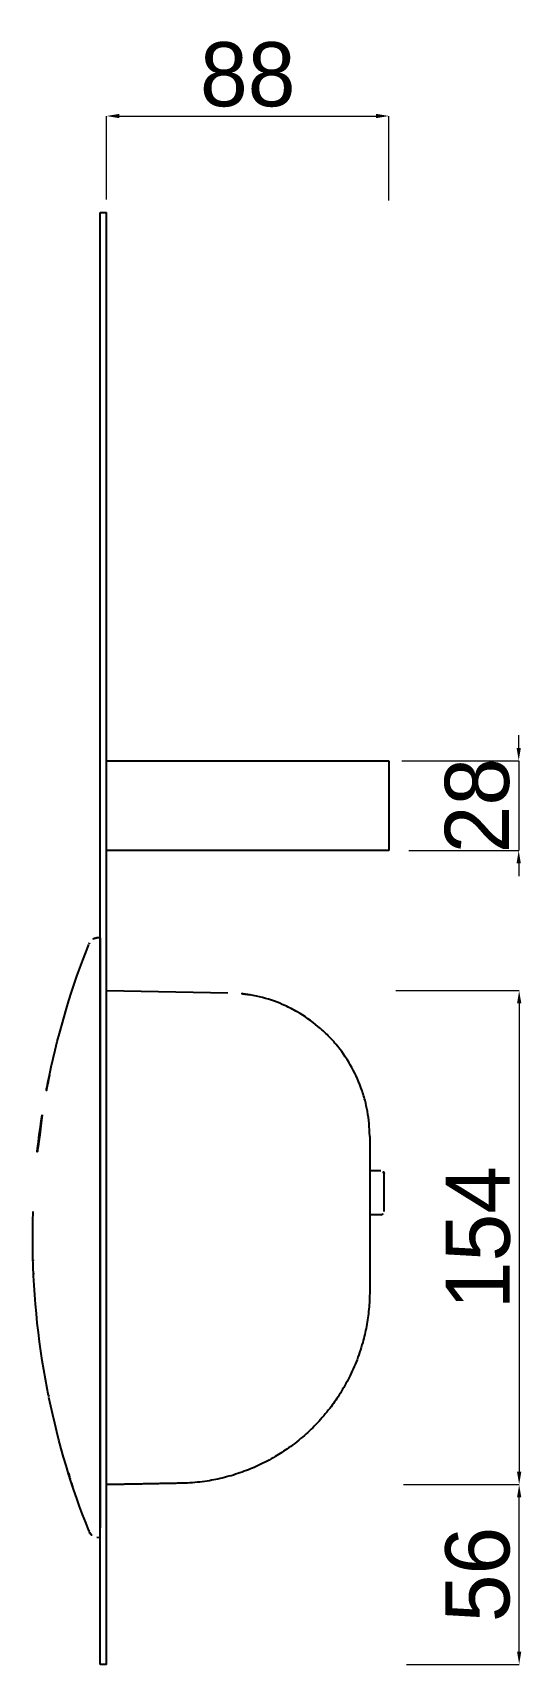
# Model space of a CAD drawing. Extents: x 16296660632 to 16296677083, y -37409619871 to -37409616479.
# Drawn here: x 16296675809 to 16296675961, y -37409617356 to -37409616846 of the extents above; entities that cross this region are included whole.
import ezdxf

# ---------------------------------------------------------------- set-up
doc = ezdxf.new("R2010")
doc.units = 0
doc.header["$LTSCALE"] = 10
doc.header["$MEASUREMENT"] = 0
doc.header["$PDMODE"] = 3
doc.header["$PDSIZE"] = -10
doc.layers.get('0').update_dxf_attribs({"linetype": 'CONTINUOUS'})
doc.layers.get('DEFPOINTS').update_dxf_attribs({"linetype": 'CONTINUOUS'})
for name, color, linetype in [('BODY', 7, 'CONTINUOUS'), ('MAKE2D HIDDEN LINES', 255, 'CONTINUOUS'), ('MAKE2D VISIBLE LINES', 7, 'CONTINUOUS')]:
    doc.layers.add(name, color=color, linetype=linetype)
doc.styles.add('Daelim Dimension', font='\x7f\x7f\x7f\x7f.TTF')
doc.dimstyles.new('DEFAULT', dxfattribs={"dimscale": 2, "dimtxt": 2, "dimasz": 2, "dimexe": 0, "dimexo": 2, "dimgap": 1, "dimtad": 1, "dimdec": 1, "dimzin": 9, "dimdsep": 46, "dimtxsty": 'Daelim Dimension', "dimcen": 0.5, "dimclrd": 252, "dimclre": 252, "dimclrt": 3, "dimadec": 1, "dimazin": 0, "dimtfac": 1, "dimtdec": 1, "dimtix": 1, "dimtmove": 0, "dimatfit": 3, "dimfxl": 0, "dimtolj": 1, "dimtzin": 1, "dimlwd": 9, "dimlwe": 9, "dimarcsym": 0})

# ---------------------------------------------------------------- blocks, each defined once
blk = doc.blocks.new('*D1')
at = {"layer": 'BODY', "color": 5, "lineweight": 9}
for p, q in [((16296675832.07806, -37409616898.510223), (16296675832.07806, -37409616872.457962)), ((16296675836.07806, -37409616872.457962), (16296675916.07806, -37409616872.457962)), ((16296675920.07806, -37409616898.796806), (16296675920.07806, -37409616872.457962))]:
    blk.add_line(p, q, dxfattribs=at)
at = {"layer": 'BODY', "color": 5}
for points in [[(16296675836.07806, -37409616871.791298), (16296675836.07806, -37409616873.124634), (16296675832.07806, -37409616872.457962)], [(16296675916.07806, -37409616871.791298), (16296675916.07806, -37409616873.124634), (16296675920.07806, -37409616872.457962)]]:
    blk.add_solid(points, dxfattribs=at)
at = {"layer": 'DEFPOINTS', "color": 0}
for p in [(16296675920.07806, -37409616872.457962), (16296675832.07806, -37409616902.510223), (16296675920.07806, -37409616902.796806)]:
    blk.add_point(p, dxfattribs=at)
at = {"layer": 'BODY', "color": 7, "insert": (16296675876.07806, -37409616859.570976), "char_height": 20, "attachment_point": 5, "style": 'Daelim Dimension'}
blk.add_mtext('\\A1;88', dxfattribs=at)
blk = doc.blocks.new('*D2')
at = {"layer": 'BODY', "color": 5, "lineweight": 9}
for p, q in [((16296675960.505039, -37409617069.600807), (16296675960.505039, -37409617065.600807)), ((16296675924.07806, -37409617073.600807), (16296675960.505039, -37409617073.600807)), ((16296675960.505039, -37409617073.600807), (16296675960.505039, -37409617101.600807)), ((16296675926.261169, -37409617101.600807), (16296675960.505039, -37409617101.600807)), ((16296675960.505039, -37409617105.600807), (16296675960.505039, -37409617109.600807))]:
    blk.add_line(p, q, dxfattribs=at)
at = {"layer": 'BODY', "color": 5}
for points in [[(16296675959.838369, -37409617069.600807), (16296675961.1717, -37409617069.600807), (16296675960.505039, -37409617073.600807)], [(16296675959.838369, -37409617105.600807), (16296675961.1717, -37409617105.600807), (16296675960.505039, -37409617101.600807)]]:
    blk.add_solid(points, dxfattribs=at)
at = {"layer": 'DEFPOINTS', "color": 0}
for p in [(16296675920.07806, -37409617073.600807), (16296675922.261169, -37409617101.600807), (16296675960.505039, -37409617101.600807)]:
    blk.add_point(p, dxfattribs=at)
at = {"layer": 'BODY', "color": 7, "lineweight": 5, "insert": (16296675947.618059, -37409617087.600807), "char_height": 20, "attachment_point": 5, "rotation": 90, "style": 'Daelim Dimension'}
blk.add_mtext('\\A1;28', dxfattribs=at)
blk = doc.blocks.new('*D3')
at = {"layer": 'BODY', "color": 5, "lineweight": 9}
for p, q in [((16296675924.57564, -37409617299.44121), (16296675960.64974, -37409617299.44121)), ((16296675960.64974, -37409617351.51022), (16296675960.64974, -37409617303.44121)), ((16296675925.50521, -37409617355.51022), (16296675960.64974, -37409617355.51022))]:
    blk.add_line(p, q, dxfattribs=at)
at = {"layer": 'BODY', "color": 5}
for points in [[(16296675959.98307, -37409617303.44121), (16296675961.31641, -37409617303.44121), (16296675960.64974, -37409617299.44121)], [(16296675959.98307, -37409617351.51022), (16296675961.31641, -37409617351.51022), (16296675960.64974, -37409617355.51022)]]:
    blk.add_solid(points, dxfattribs=at)
at = {"layer": 'DEFPOINTS', "color": 0}
for p in [(16296675920.57564, -37409617299.44121), (16296675960.64974, -37409617299.44121), (16296675921.50521, -37409617355.51022)]:
    blk.add_point(p, dxfattribs=at)
at = {"layer": 'BODY', "color": 7, "lineweight": 5, "insert": (16296675947.76276, -37409617327.47572), "char_height": 20, "attachment_point": 5, "rotation": 90, "style": 'Daelim Dimension'}
blk.add_mtext('\\A1;56', dxfattribs=at)
blk = doc.blocks.new('*D4')
at = {"layer": 'BODY', "color": 5, "lineweight": 9}
for p, q in [((16296675922.264799, -37409617145.311028), (16296675960.64974, -37409617145.311028)), ((16296675960.64974, -37409617149.311028), (16296675960.64974, -37409617295.441208)), ((16296675925.2437, -37409617299.441208), (16296675960.64974, -37409617299.441208))]:
    blk.add_line(p, q, dxfattribs=at)
at = {"layer": 'BODY', "color": 5}
for points in [[(16296675959.98307, -37409617149.311028), (16296675961.31641, -37409617149.311028), (16296675960.64974, -37409617145.311028)], [(16296675959.98307, -37409617295.441208), (16296675961.31641, -37409617295.441208), (16296675960.64974, -37409617299.441208)]]:
    blk.add_solid(points, dxfattribs=at)
at = {"layer": 'DEFPOINTS', "color": 0}
for p in [(16296675918.264799, -37409617145.311028), (16296675921.2437, -37409617299.441208), (16296675960.64974, -37409617299.441208)]:
    blk.add_point(p, dxfattribs=at)
at = {"layer": 'BODY', "color": 7, "lineweight": 5, "insert": (16296675947.877211, -37409617222.376106), "char_height": 20, "attachment_point": 5, "rotation": 90, "style": 'Daelim Dimension'}
blk.add_mtext('\\A1;154', dxfattribs=at)

msp = doc.modelspace()

# ---------------------------------------------------------------- linework, layer by layer
for p, q in [((16296675830.07806, -37409616902.510223), (16296675832.07806, -37409616902.510223)), ((16296675830.07806, -37409617355.510223), (16296675830.07806, -37409616902.510223)), ((16296675832.07806, -37409617355.510223), (16296675832.07806, -37409616902.510223)), ((16296675832.07806, -37409617073.600807), (16296675920.07806, -37409617073.600807)), ((16296675920.07806, -37409617073.600807), (16296675920.07806, -37409617101.600807)), ((16296675920.07806, -37409617101.600807), (16296675832.07806, -37409617101.600807))]:
    msp.add_line(p, q)
at = {"layer": 'BODY'}
for p, q in [((16296675914.07806, -37409617201.47612), (16296675914.07806, -37409617215.276123)), ((16296675832.07806, -37409617355.510223), (16296675830.07806, -37409617355.510223))]:
    msp.add_line(p, q, dxfattribs=at)
at = {"layer": 'MAKE2D HIDDEN LINES'}
for centre, radius, start, end in [((16296676056.791451, -37409617222.334053), 247.71282, 171.12442233, 178.12524172), ((16296676058.45994, -37409617222.333946), 249.382236, 181.6114803, 181.71731045), ((16296676058.41301, -37409617222.338097), 249.33518, 182.56944887, 182.73967521), ((16296675995.003611, -37409617241.525436), 183.036472, 197.2535234, 197.27913775), ((16296676066.483959, -37409617219.240501), 257.910086, 197.28967938, 198.00897885), ((16296676081.6679, -37409617214.206573), 273.904835, 197.69669314, 197.71825931), ((16296676073.33189, -37409617216.940353), 265.133655, 198.02459981, 198.18419275), ((16296676019.6019, -37409617234.829788), 208.503499, 198.1179437, 198.31033122)]:
    msp.add_arc(centre, radius, start, end, dxfattribs=at)
at = {"layer": 'MAKE2D HIDDEN LINES', "color": 0}
msp.add_arc((16296676058.0711, -37409617222.451759), 248.99432, 171.14300043, 178.10774791, dxfattribs=at)
for points in [[(16296675814.30212, -37409617171.728821), (16296675817.24481, -37409617157.631844), (16296675821.3918, -37409617143.949966), (16296675826.56106, -37409617130.960876)], [(16296675826.55925, -37409617313.786682), (16296675821.301121, -37409617300.574272), (16296675817.09956, -37409617286.639839), (16296675814.1483, -37409617272.280693)]]:
    msp.add_open_spline(points, degree=3, dxfattribs=at)
at = {"layer": 'MAKE2D VISIBLE LINES'}
for p, q in [((16296675830.07806, -37409617128.867317), (16296675829.03997, -37409617128.885437)), ((16296675830.07806, -37409617128.867317), (16296675829.03997, -37409617128.885437)), ((16296675830.07806, -37409617128.867317), (16296675830.07806, -37409617131.860947)), ((16296675830.07806, -37409617131.860947), (16296675830.07806, -37409617312.891159)), ((16296675832.07806, -37409617145.311028), (16296675869.86342, -37409617145.970573)), ((16296675914.07806, -37409617190.963722), (16296675914.07806, -37409617201.47612)), ((16296675914.07806, -37409617201.47612), (16296675917.57806, -37409617201.47612)), ((16296675918.57806, -37409617214.276123), (16296675918.57806, -37409617202.47612)), ((16296675917.57806, -37409617215.276123), (16296675914.07806, -37409617215.276123)), ((16296675914.07806, -37409617215.276123), (16296675914.07806, -37409617239.048058)), ((16296675826.560909, -37409617313.790848), (16296675826.56019, -37409617313.78904)), ((16296675829.03998, -37409617315.866661), (16296675830.07806, -37409617315.884781))]:
    msp.add_line(p, q, dxfattribs=at)
for centre, radius, start, end in [((16296676105.49824, -37409617242.04171), 300.241409, 158.18300522, 158.28609547), ((16296675831.068609, -37409617132.182838), 4.639325, 158.06810431, 158.1806918), ((16296675829.08359, -37409617131.385033), 2.499958, 91.18908264, 158.03746122), ((16296675869.06703, -37409617190.918167), 44.954657, 80.05133159, 88.98492281), ((16296676055.18026, -37409617222.007446), 246.069538, 168.20970319, 171.14167102), ((16296675869.5856, -37409617190.963753), 44.492461, 0, 0.41221947), ((16296675917.57806, -37409617202.47612), 1.000001, 0, 89.99989072), ((16296675917.57806, -37409617214.276123), 1, 270, 0), ((16296676055.946739, -37409617222.619072), 246.846593, 191.4600651, 191.59478863), ((16296676055.132931, -37409617222.75071), 246.021972, 191.60282591, 191.61442067), ((16296676105.624519, -37409617202.660004), 300.377372, 201.71390453, 201.81699478), ((16296675830.09215, -37409617312.961067), 3.587184, 201.81837471, 201.99273564), ((16296675829.083611, -37409617313.36702), 2.500018, 202.02195817, 268.81048032)]:
    msp.add_arc(centre, radius, start, end, dxfattribs=at)
for points, knots in [([(16296675914.07691, -37409617190.64373), (16296675914.05825, -37409617188.070534), (16296675913.709669, -37409617184.356117), (16296675912.60202, -37409617179.326859), (16296675911.059879, -37409617174.371468), (16296675908.224211, -37409617168.316116), (16296675904.53825, -37409617163.05867), (16296675901.01111, -37409617159.174889), (16296675897.15284, -37409617155.616463), (16296675892.598789, -37409617152.436508), (16296675887.931179, -37409617150.039711), (16296675883.07719, -37409617148.066132), (16296675879.41065, -37409617147.091087), (16296675876.83367, -37409617146.639511)], [0, 0, 0, 0, 7.7197942184, 11.1505546098, 15.438900191, 23.2702803339, 31.1337723395, 34.6286058173, 38.9971414396, 46.8606474869, 51.2291643726, 54.7192126041, 62.5680320056, 62.5680320056, 62.5680320056, 62.5680320056]), ([(16296675814.022329, -37409617271.66378), (16296675813.870899, -37409617270.917343), (16296675813.72286, -37409617270.169769), (16296675810.60877, -37409617254.050873), (16296675809.0786, -37409617238.22451), (16296675809.077959, -37409617219.665123), (16296675809.12295, -37409617216.945976), (16296675809.21258, -37409617214.229477)], [0.23779865751, 0.23779865751, 0.23779865751, 0.23779865751, 0.24997487363, 0.24997487363, 0.49995383724, 0.49995383724, 0.54287251468, 0.54287251468, 0.54287251468, 0.54287251468]), ([(16296675914.07806, -37409617239.048058), (16296675914.07811, -37409617240.940392), (16296675913.905649, -37409617244.633873), (16296675913.1535, -37409617249.996292), (16296675911.869341, -37409617255.530663), (16296675909.987711, -37409617261.112503), (16296675907.489571, -37409617266.58252), (16296675904.707331, -37409617271.389526), (16296675901.53569, -37409617275.923691), (16296675897.943069, -37409617280.163277), (16296675893.64994, -37409617284.295219), (16296675889.21789, -37409617287.784286), (16296675884.44347, -37409617290.901688), (16296675879.60948, -37409617293.453659), (16296675874.31053, -37409617295.628738), (16296675868.931629, -37409617297.272713), (16296675863.234409, -37409617298.444817), (16296675859.372681, -37409617298.851044), (16296675857.318859, -37409617298.96106)], [0, 0, 0, 0, 5.6768179691, 11.0796605719, 16.2274136631, 22.7045137223, 28.7249234809, 34.2448751763, 39.3493867447, 45.3102947964, 50.8941579356, 57.2028230859, 62.2106567875, 67.9867710131, 73.5795468036, 79.377371792, 84.8404844049, 91.0107817341, 91.0107817341, 91.0107817341, 91.0107817341])]:
    msp.add_open_spline(points, degree=3, knots=knots, dxfattribs=at)
msp.add_open_spline([(16296675857.318859, -37409617298.96106), (16296675843.601629, -37409617299.240067), (16296675832.07806, -37409617299.441208)], degree=2, dxfattribs=at)

# ---------------------------------------------------------------- dimensions: what is measured, and where the dimension line sits
at = {"layer": 'BODY'}
dim = msp.add_linear_dim(base=(16296675920.07806, -37409616872.457962), p1=(16296675832.07806, -37409616902.510223), p2=(16296675920.07806, -37409616902.796806), dimstyle='DEFAULT', override={"dimtxt": 10, "dimclrd": 5, "dimclre": 5, "dimclrt": 7}, dxfattribs=at)
dim.commit()
dim.dimension.update_dxf_attribs({"geometry": '*D1', "text_midpoint": (16296675876.07806, -37409616859.570976)})
at = {"layer": 'BODY', "lineweight": 5}
dim = msp.add_linear_dim(base=(16296675960.505039, -37409617101.600807), p1=(16296675920.07806, -37409617073.600807), p2=(16296675922.261169, -37409617101.600807), angle=90, dimstyle='DEFAULT', override={"dimtxt": 10, "dimclrd": 5, "dimclre": 5, "dimclrt": 7}, dxfattribs=at)
dim.commit()
dim.dimension.update_dxf_attribs({"geometry": '*D2', "text_midpoint": (16296675947.618059, -37409617087.600807)})
for p1, p2, text, picture, middle in [((16296675918.264799, -37409617145.311028), (16296675921.2437, -37409617299.441208), '154', '*D4', (16296675947.877211, -37409617222.376106)), ((16296675921.505211, -37409617355.510223), (16296675920.57564, -37409617299.441208), '56', '*D3', (16296675947.76276, -37409617327.475723))]:
    dim = msp.add_linear_dim(base=(16296675960.64974, -37409617299.441208), p1=p1, p2=p2, angle=90, text=text, dimstyle='DEFAULT', override={"dimtxt": 10, "dimclrd": 5, "dimclre": 5, "dimclrt": 7}, dxfattribs=at)
    dim.commit()
    dim.dimension.update_dxf_attribs({"geometry": picture, "text_midpoint": middle})

doc.saveas('drawing.dxf')
